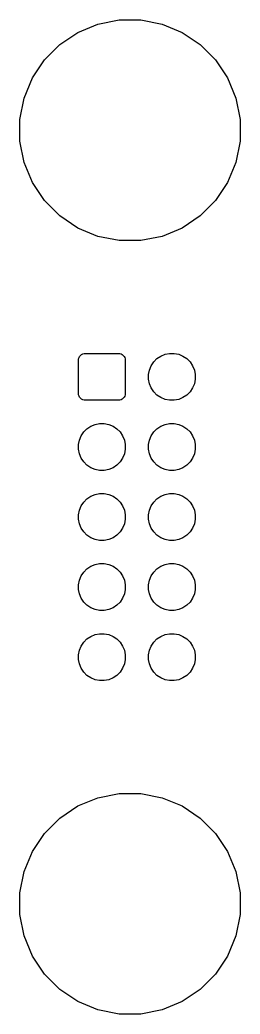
# Model space of a CAD drawing. Extents: x 52 to 127, y -189 to -26.
# Drawn here: x 119 to 127, y -111 to -74.96 of the extents above; entities that cross this region are included whole.
import ezdxf

# ---------------------------------------------------------------- set-up
doc = ezdxf.new("R2010")
doc.units = 0
doc.layers.add('BLACK', color=7, linetype='CONTINUOUS')

msp = doc.modelspace()

# ---------------------------------------------------------------- linework, layer by layer
at = {"layer": 'BLACK', "linetype": 'CONTINUOUS'}
for p, q in [((121.833, -75.1137), (122.606, -74.96)), ((122.606, -74.96), (123.394, -74.96)), ((123.394, -74.96), (124.167, -75.1137)), ((121.105, -75.4152), (121.833, -75.1137)), ((124.167, -75.1137), (124.895, -75.4152)), ((120.45, -75.853), (121.105, -75.4152)), ((124.895, -75.4152), (125.55, -75.853)), ((119.893, -76.4101), (120.45, -75.853)), ((125.55, -75.853), (126.107, -76.4101)), ((119.455, -77.0653), (119.893, -76.4101)), ((126.107, -76.4101), (126.545, -77.0653)), ((119.154, -77.7932), (119.455, -77.0653)), ((126.545, -77.0653), (126.846, -77.7932)), ((119, -78.566), (119.154, -77.7932)), ((126.846, -77.7932), (127, -78.566)), ((119, -79.354), (119, -78.566)), ((127, -78.566), (127, -79.354)), ((119.154, -80.1268), (119, -79.354)), ((127, -79.354), (126.846, -80.1268)), ((119.455, -80.8547), (119.154, -80.1268)), ((126.846, -80.1268), (126.545, -80.8547)), ((119.893, -81.5099), (119.455, -80.8547)), ((126.545, -80.8547), (126.107, -81.5099)), ((120.45, -82.067), (119.893, -81.5099)), ((126.107, -81.5099), (125.55, -82.067)), ((121.105, -82.5048), (120.45, -82.067)), ((125.55, -82.067), (124.895, -82.5048)), ((121.833, -82.8063), (121.105, -82.5048)), ((124.895, -82.5048), (124.167, -82.8063)), ((122.606, -82.96), (121.833, -82.8063)), ((124.167, -82.8063), (123.394, -82.96)), ((123.394, -82.96), (122.606, -82.96)), ((121.135, -87.2512), (121.149, -87.2043)), ((121.149, -87.2043), (121.172, -87.1611)), ((121.172, -87.1611), (121.203, -87.1232)), ((121.203, -87.1232), (121.241, -87.0921)), ((121.241, -87.0921), (121.284, -87.069)), ((121.284, -87.069), (121.331, -87.0548)), ((121.331, -87.0548), (121.38, -87.05)), ((121.38, -87.05), (122.58, -87.05)), ((122.58, -87.05), (122.629, -87.0548)), ((122.629, -87.0548), (122.676, -87.069)), ((122.676, -87.069), (122.719, -87.0921)), ((122.719, -87.0921), (122.757, -87.1232)), ((122.757, -87.1232), (122.788, -87.1611)), ((122.788, -87.1611), (122.811, -87.2043)), ((122.811, -87.2043), (122.825, -87.2512)), ((123.978, -87.2398), (124.117, -87.1467)), ((124.117, -87.1467), (124.272, -87.0827)), ((124.272, -87.0827), (124.436, -87.05)), ((124.436, -87.05), (124.604, -87.05)), ((124.604, -87.05), (124.768, -87.0827)), ((124.768, -87.0827), (124.923, -87.1467)), ((124.923, -87.1467), (125.062, -87.2398)), ((121.13, -87.3), (121.135, -87.2512)), ((121.13, -88.5), (121.13, -87.3)), ((122.825, -87.2512), (122.83, -87.3)), ((122.83, -87.3), (122.83, -88.5)), ((123.703, -87.6521), (123.767, -87.4974)), ((123.767, -87.4974), (123.86, -87.3582)), ((123.86, -87.3582), (123.978, -87.2398)), ((125.062, -87.2398), (125.18, -87.3582)), ((125.18, -87.3582), (125.273, -87.4974)), ((125.273, -87.4974), (125.337, -87.6521)), ((123.67, -87.8163), (123.703, -87.6521)), ((123.67, -87.9837), (123.67, -87.8163)), ((125.337, -87.6521), (125.37, -87.8163)), ((125.37, -87.8163), (125.37, -87.9837)), ((123.703, -88.1479), (123.67, -87.9837)), ((123.767, -88.3026), (123.703, -88.1479)), ((125.337, -88.1479), (125.273, -88.3026)), ((125.37, -87.9837), (125.337, -88.1479)), ((121.135, -88.5488), (121.13, -88.5)), ((121.149, -88.5957), (121.135, -88.5488)), ((121.172, -88.6389), (121.149, -88.5957)), ((121.203, -88.6768), (121.172, -88.6389)), ((122.788, -88.6389), (122.757, -88.6768)), ((122.811, -88.5957), (122.788, -88.6389)), ((122.825, -88.5488), (122.811, -88.5957)), ((122.83, -88.5), (122.825, -88.5488)), ((123.86, -88.4418), (123.767, -88.3026)), ((123.978, -88.5602), (123.86, -88.4418)), ((124.117, -88.6533), (123.978, -88.5602)), ((124.272, -88.7173), (124.117, -88.6533)), ((124.923, -88.6533), (124.768, -88.7173)), ((125.062, -88.5602), (124.923, -88.6533)), ((125.18, -88.4418), (125.062, -88.5602)), ((125.273, -88.3026), (125.18, -88.4418)), ((121.241, -88.7079), (121.203, -88.6768)), ((121.284, -88.731), (121.241, -88.7079)), ((121.331, -88.7452), (121.284, -88.731)), ((121.38, -88.75), (121.331, -88.7452)), ((122.58, -88.75), (121.38, -88.75)), ((122.629, -88.7452), (122.58, -88.75)), ((122.676, -88.731), (122.629, -88.7452)), ((122.719, -88.7079), (122.676, -88.731)), ((122.757, -88.6768), (122.719, -88.7079)), ((124.436, -88.75), (124.272, -88.7173)), ((124.604, -88.75), (124.436, -88.75)), ((124.768, -88.7173), (124.604, -88.75)), ((121.438, -89.7798), (121.577, -89.6867)), ((121.577, -89.6867), (121.732, -89.6227)), ((121.732, -89.6227), (121.896, -89.59)), ((121.896, -89.59), (122.064, -89.59)), ((122.064, -89.59), (122.228, -89.6227)), ((122.228, -89.6227), (122.383, -89.6867)), ((122.383, -89.6867), (122.522, -89.7798)), ((123.978, -89.7798), (124.117, -89.6867)), ((124.117, -89.6867), (124.272, -89.6227)), ((124.272, -89.6227), (124.436, -89.59)), ((124.436, -89.59), (124.604, -89.59)), ((124.604, -89.59), (124.768, -89.6227)), ((124.768, -89.6227), (124.923, -89.6867)), ((124.923, -89.6867), (125.062, -89.7798)), ((121.163, -90.1921), (121.227, -90.0374)), ((121.227, -90.0374), (121.32, -89.8982)), ((121.32, -89.8982), (121.438, -89.7798)), ((122.522, -89.7798), (122.64, -89.8982)), ((122.64, -89.8982), (122.733, -90.0374)), ((122.733, -90.0374), (122.797, -90.1921)), ((123.703, -90.1921), (123.767, -90.0374)), ((123.767, -90.0374), (123.86, -89.8982)), ((123.86, -89.8982), (123.978, -89.7798)), ((125.062, -89.7798), (125.18, -89.8982)), ((125.18, -89.8982), (125.273, -90.0374)), ((125.273, -90.0374), (125.337, -90.1921)), ((121.13, -90.3563), (121.163, -90.1921)), ((121.13, -90.5237), (121.13, -90.3563)), ((122.797, -90.1921), (122.83, -90.3563)), ((122.83, -90.3563), (122.83, -90.5237)), ((123.67, -90.3563), (123.703, -90.1921)), ((123.67, -90.5237), (123.67, -90.3563)), ((125.337, -90.1921), (125.37, -90.3563)), ((125.37, -90.3563), (125.37, -90.5237)), ((121.163, -90.6879), (121.13, -90.5237)), ((121.227, -90.8426), (121.163, -90.6879)), ((122.797, -90.6879), (122.733, -90.8426)), ((122.83, -90.5237), (122.797, -90.6879)), ((123.703, -90.6879), (123.67, -90.5237)), ((123.767, -90.8426), (123.703, -90.6879)), ((125.337, -90.6879), (125.273, -90.8426)), ((125.37, -90.5237), (125.337, -90.6879)), ((121.32, -90.9818), (121.227, -90.8426)), ((121.438, -91.1002), (121.32, -90.9818)), ((121.577, -91.1933), (121.438, -91.1002)), ((122.522, -91.1002), (122.383, -91.1933)), ((122.64, -90.9818), (122.522, -91.1002)), ((122.733, -90.8426), (122.64, -90.9818)), ((123.86, -90.9818), (123.767, -90.8426)), ((123.978, -91.1002), (123.86, -90.9818)), ((124.117, -91.1933), (123.978, -91.1002)), ((125.062, -91.1002), (124.923, -91.1933)), ((125.18, -90.9818), (125.062, -91.1002)), ((125.273, -90.8426), (125.18, -90.9818)), ((121.732, -91.2573), (121.577, -91.1933)), ((121.896, -91.29), (121.732, -91.2573)), ((122.064, -91.29), (121.896, -91.29)), ((122.228, -91.2573), (122.064, -91.29)), ((122.383, -91.1933), (122.228, -91.2573)), ((124.272, -91.2573), (124.117, -91.1933)), ((124.436, -91.29), (124.272, -91.2573)), ((124.604, -91.29), (124.436, -91.29)), ((124.768, -91.2573), (124.604, -91.29)), ((124.923, -91.1933), (124.768, -91.2573)), ((121.438, -92.3198), (121.577, -92.2267)), ((121.577, -92.2267), (121.732, -92.1627)), ((121.732, -92.1627), (121.896, -92.13)), ((121.896, -92.13), (122.064, -92.13)), ((122.064, -92.13), (122.228, -92.1627)), ((122.228, -92.1627), (122.383, -92.2267)), ((122.383, -92.2267), (122.522, -92.3198)), ((123.978, -92.3198), (124.117, -92.2267)), ((124.117, -92.2267), (124.272, -92.1627)), ((124.272, -92.1627), (124.436, -92.13)), ((124.436, -92.13), (124.604, -92.13)), ((124.604, -92.13), (124.768, -92.1627)), ((124.768, -92.1627), (124.923, -92.2267)), ((124.923, -92.2267), (125.062, -92.3198)), ((121.163, -92.7321), (121.227, -92.5774)), ((121.227, -92.5774), (121.32, -92.4382)), ((121.32, -92.4382), (121.438, -92.3198)), ((122.522, -92.3198), (122.64, -92.4382)), ((122.64, -92.4382), (122.733, -92.5774)), ((122.733, -92.5774), (122.797, -92.7321)), ((123.703, -92.7321), (123.767, -92.5774)), ((123.767, -92.5774), (123.86, -92.4382)), ((123.86, -92.4382), (123.978, -92.3198)), ((125.062, -92.3198), (125.18, -92.4382)), ((125.18, -92.4382), (125.273, -92.5774)), ((125.273, -92.5774), (125.337, -92.7321)), ((121.13, -92.8963), (121.163, -92.7321)), ((121.13, -93.0637), (121.13, -92.8963)), ((122.797, -92.7321), (122.83, -92.8963)), ((122.83, -92.8963), (122.83, -93.0637)), ((123.67, -92.8963), (123.703, -92.7321)), ((123.67, -93.0637), (123.67, -92.8963)), ((125.337, -92.7321), (125.37, -92.8963)), ((125.37, -92.8963), (125.37, -93.0637)), ((121.163, -93.2279), (121.13, -93.0637)), ((121.227, -93.3826), (121.163, -93.2279)), ((122.797, -93.2279), (122.733, -93.3826)), ((122.83, -93.0637), (122.797, -93.2279)), ((123.703, -93.2279), (123.67, -93.0637)), ((123.767, -93.3826), (123.703, -93.2279)), ((125.337, -93.2279), (125.273, -93.3826)), ((125.37, -93.0637), (125.337, -93.2279)), ((121.32, -93.5218), (121.227, -93.3826)), ((121.438, -93.6402), (121.32, -93.5218)), ((121.577, -93.7333), (121.438, -93.6402)), ((122.522, -93.6402), (122.383, -93.7333)), ((122.64, -93.5218), (122.522, -93.6402)), ((122.733, -93.3826), (122.64, -93.5218)), ((123.86, -93.5218), (123.767, -93.3826)), ((123.978, -93.6402), (123.86, -93.5218)), ((124.117, -93.7333), (123.978, -93.6402)), ((125.062, -93.6402), (124.923, -93.7333)), ((125.18, -93.5218), (125.062, -93.6402)), ((125.273, -93.3826), (125.18, -93.5218)), ((121.732, -93.7973), (121.577, -93.7333)), ((121.896, -93.83), (121.732, -93.7973)), ((122.064, -93.83), (121.896, -93.83)), ((122.228, -93.7973), (122.064, -93.83)), ((122.383, -93.7333), (122.228, -93.7973)), ((124.272, -93.7973), (124.117, -93.7333)), ((124.436, -93.83), (124.272, -93.7973)), ((124.604, -93.83), (124.436, -93.83)), ((124.768, -93.7973), (124.604, -93.83)), ((124.923, -93.7333), (124.768, -93.7973)), ((121.438, -94.8598), (121.577, -94.7667)), ((121.577, -94.7667), (121.732, -94.7027)), ((121.732, -94.7027), (121.896, -94.67)), ((121.896, -94.67), (122.064, -94.67)), ((122.064, -94.67), (122.228, -94.7027)), ((122.228, -94.7027), (122.383, -94.7667)), ((122.383, -94.7667), (122.522, -94.8598)), ((123.978, -94.8598), (124.117, -94.7667)), ((124.117, -94.7667), (124.272, -94.7027)), ((124.272, -94.7027), (124.436, -94.67)), ((124.436, -94.67), (124.604, -94.67)), ((124.604, -94.67), (124.768, -94.7027)), ((124.768, -94.7027), (124.923, -94.7667)), ((124.923, -94.7667), (125.062, -94.8598)), ((121.163, -95.2721), (121.227, -95.1174)), ((121.227, -95.1174), (121.32, -94.9782)), ((121.32, -94.9782), (121.438, -94.8598)), ((122.522, -94.8598), (122.64, -94.9782)), ((122.64, -94.9782), (122.733, -95.1174)), ((122.733, -95.1174), (122.797, -95.2721)), ((123.703, -95.2721), (123.767, -95.1174)), ((123.767, -95.1174), (123.86, -94.9782)), ((123.86, -94.9782), (123.978, -94.8598)), ((125.062, -94.8598), (125.18, -94.9782)), ((125.18, -94.9782), (125.273, -95.1174)), ((125.273, -95.1174), (125.337, -95.2721)), ((121.13, -95.4363), (121.163, -95.2721)), ((121.13, -95.6037), (121.13, -95.4363)), ((122.797, -95.2721), (122.83, -95.4363)), ((122.83, -95.4363), (122.83, -95.6037)), ((123.67, -95.4363), (123.703, -95.2721)), ((123.67, -95.6037), (123.67, -95.4363)), ((125.337, -95.2721), (125.37, -95.4363)), ((125.37, -95.4363), (125.37, -95.6037)), ((121.163, -95.7679), (121.13, -95.6037)), ((121.227, -95.9226), (121.163, -95.7679)), ((122.797, -95.7679), (122.733, -95.9226)), ((122.83, -95.6037), (122.797, -95.7679)), ((123.703, -95.7679), (123.67, -95.6037)), ((123.767, -95.9226), (123.703, -95.7679)), ((125.337, -95.7679), (125.273, -95.9226)), ((125.37, -95.6037), (125.337, -95.7679)), ((121.32, -96.0618), (121.227, -95.9226)), ((121.438, -96.1802), (121.32, -96.0618)), ((121.577, -96.2733), (121.438, -96.1802)), ((122.522, -96.1802), (122.383, -96.2733)), ((122.64, -96.0618), (122.522, -96.1802)), ((122.733, -95.9226), (122.64, -96.0618)), ((123.86, -96.0618), (123.767, -95.9226)), ((123.978, -96.1802), (123.86, -96.0618)), ((124.117, -96.2733), (123.978, -96.1802)), ((125.062, -96.1802), (124.923, -96.2733)), ((125.18, -96.0618), (125.062, -96.1802)), ((125.273, -95.9226), (125.18, -96.0618)), ((121.732, -96.3373), (121.577, -96.2733)), ((121.896, -96.37), (121.732, -96.3373)), ((122.064, -96.37), (121.896, -96.37)), ((122.228, -96.3373), (122.064, -96.37)), ((122.383, -96.2733), (122.228, -96.3373)), ((124.272, -96.3373), (124.117, -96.2733)), ((124.436, -96.37), (124.272, -96.3373)), ((124.604, -96.37), (124.436, -96.37)), ((124.768, -96.3373), (124.604, -96.37)), ((124.923, -96.2733), (124.768, -96.3373)), ((121.438, -97.3998), (121.577, -97.3067)), ((121.577, -97.3067), (121.732, -97.2427)), ((121.732, -97.2427), (121.896, -97.21)), ((121.896, -97.21), (122.064, -97.21)), ((122.064, -97.21), (122.228, -97.2427)), ((122.228, -97.2427), (122.383, -97.3067)), ((122.383, -97.3067), (122.522, -97.3998)), ((123.978, -97.3998), (124.117, -97.3067)), ((124.117, -97.3067), (124.272, -97.2427)), ((124.272, -97.2427), (124.436, -97.21)), ((124.436, -97.21), (124.604, -97.21)), ((124.604, -97.21), (124.768, -97.2427)), ((124.768, -97.2427), (124.923, -97.3067)), ((124.923, -97.3067), (125.062, -97.3998)), ((121.163, -97.8121), (121.227, -97.6574)), ((121.227, -97.6574), (121.32, -97.5182)), ((121.32, -97.5182), (121.438, -97.3998)), ((122.522, -97.3998), (122.64, -97.5182)), ((122.64, -97.5182), (122.733, -97.6574)), ((122.733, -97.6574), (122.797, -97.8121)), ((123.703, -97.8121), (123.767, -97.6574)), ((123.767, -97.6574), (123.86, -97.5182)), ((123.86, -97.5182), (123.978, -97.3998)), ((125.062, -97.3998), (125.18, -97.5182)), ((125.18, -97.5182), (125.273, -97.6574)), ((125.273, -97.6574), (125.337, -97.8121)), ((121.13, -97.9763), (121.163, -97.8121)), ((121.13, -98.1437), (121.13, -97.9763)), ((122.797, -97.8121), (122.83, -97.9763)), ((122.83, -97.9763), (122.83, -98.1437)), ((123.67, -97.9763), (123.703, -97.8121)), ((123.67, -98.1437), (123.67, -97.9763)), ((125.337, -97.8121), (125.37, -97.9763)), ((125.37, -97.9763), (125.37, -98.1437)), ((121.163, -98.3079), (121.13, -98.1437)), ((121.227, -98.4626), (121.163, -98.3079)), ((122.797, -98.3079), (122.733, -98.4626)), ((122.83, -98.1437), (122.797, -98.3079)), ((123.703, -98.3079), (123.67, -98.1437)), ((123.767, -98.4626), (123.703, -98.3079)), ((125.337, -98.3079), (125.273, -98.4626)), ((125.37, -98.1437), (125.337, -98.3079)), ((121.32, -98.6018), (121.227, -98.4626)), ((121.438, -98.7202), (121.32, -98.6018)), ((121.577, -98.8133), (121.438, -98.7202)), ((122.522, -98.7202), (122.383, -98.8133)), ((122.64, -98.6018), (122.522, -98.7202)), ((122.733, -98.4626), (122.64, -98.6018)), ((123.86, -98.6018), (123.767, -98.4626)), ((123.978, -98.7202), (123.86, -98.6018)), ((124.117, -98.8133), (123.978, -98.7202)), ((125.062, -98.7202), (124.923, -98.8133)), ((125.18, -98.6018), (125.062, -98.7202)), ((125.273, -98.4626), (125.18, -98.6018)), ((121.732, -98.8773), (121.577, -98.8133)), ((121.896, -98.91), (121.732, -98.8773)), ((122.064, -98.91), (121.896, -98.91)), ((122.228, -98.8773), (122.064, -98.91)), ((122.383, -98.8133), (122.228, -98.8773)), ((124.272, -98.8773), (124.117, -98.8133)), ((124.436, -98.91), (124.272, -98.8773)), ((124.604, -98.91), (124.436, -98.91)), ((124.768, -98.8773), (124.604, -98.91)), ((124.923, -98.8133), (124.768, -98.8773)), ((121.833, -103.154), (122.606, -103)), ((122.606, -103), (123.394, -103)), ((123.394, -103), (124.167, -103.154)), ((121.105, -103.455), (121.833, -103.154)), ((124.167, -103.154), (124.895, -103.455)), ((120.45, -103.893), (121.105, -103.455)), ((124.895, -103.455), (125.55, -103.893)), ((119.893, -104.45), (120.45, -103.893)), ((125.55, -103.893), (126.107, -104.45)), ((119.455, -105.105), (119.893, -104.45)), ((126.107, -104.45), (126.545, -105.105)), ((119.154, -105.833), (119.455, -105.105)), ((126.545, -105.105), (126.846, -105.833)), ((119, -106.606), (119.154, -105.833)), ((126.846, -105.833), (127, -106.606)), ((119, -107.394), (119, -106.606)), ((127, -106.606), (127, -107.394)), ((119.154, -108.167), (119, -107.394)), ((127, -107.394), (126.846, -108.167)), ((119.455, -108.895), (119.154, -108.167)), ((126.846, -108.167), (126.545, -108.895)), ((119.893, -109.55), (119.455, -108.895)), ((126.545, -108.895), (126.107, -109.55)), ((120.45, -110.107), (119.893, -109.55)), ((126.107, -109.55), (125.55, -110.107)), ((121.105, -110.545), (120.45, -110.107)), ((125.55, -110.107), (124.895, -110.545)), ((121.833, -110.846), (121.105, -110.545)), ((124.895, -110.545), (124.167, -110.846)), ((122.606, -111), (121.833, -110.846)), ((123.394, -111), (122.606, -111)), ((124.167, -110.846), (123.394, -111))]:
    msp.add_line(p, q, dxfattribs=at)

doc.saveas('drawing.dxf')
